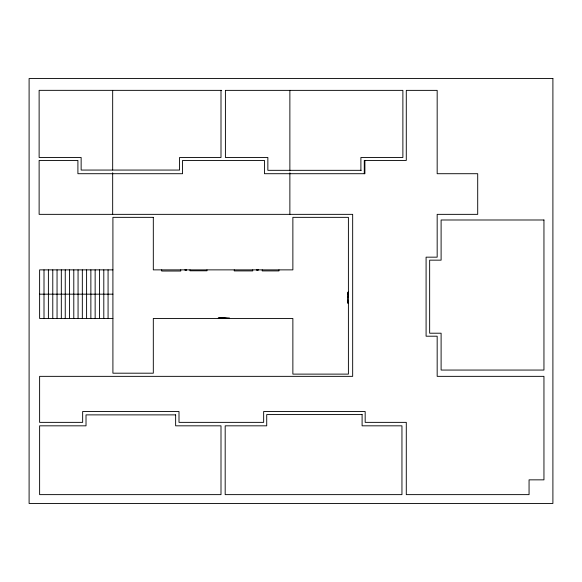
<?xml version="1.0" encoding="UTF-8"?>
<svg xmlns="http://www.w3.org/2000/svg" width="582" height="582" viewBox="0 0 582 582"><rect width="100%" height="100%" fill="white"/><g stroke="black" fill="none" stroke-linecap="round" stroke-linejoin="round"><path stroke-width="0.87" d="M221.72 90.37L39.125 90.341L39.125 157.482L81.138 157.482L81.138 170.06L179.562 170.06L179.562 157.482L221 157.482L221 90.37M225.35 90.37L402.882 90.37L402.882 157.482L360.898 157.482L360.898 170.322M361.24 170.322L267.858 170.322L267.858 157.482L225.416 157.482L225.416 90.37M112.908 269.873L39.62 269.873L39.62 318.47L112.908 318.47M256.909 270.295L258.037 270.186M348.4 292.149L347.869 292.149L347.869 297.271M347.869 292.717L348.4 292.717M347.869 293.459L348.4 293.459M39.62 294.172L112.908 294.172M347.869 294.71L348.4 294.71M347.869 294.812L348.4 294.812M347.869 295.983L348.4 295.983M348.4 296.791L347.578 296.791L347.578 303.207L348.4 303.207M347.578 300.327L348.4 300.327M347.578 301.782L348.4 301.782M347.578 302.051L348.4 302.051M223.626 317.939L229.395 317.939L229.395 318.47M364.892 160.436L364.892 173.712L264.468 173.712L264.468 160.436L182.559 160.436L182.559 173.712L77.908 173.712L77.908 160.436L39.125 160.436L39.125 214.351L352.67 214.351L352.67 376.35L39.62 376.35L39.62 422.365L82.659 422.365L82.659 411.518L179.001 411.518L179.001 422.365L263.653 422.365L263.653 411.518L365.169 411.518L365.169 422.365L406.287 422.365L406.287 494.627L529.06 494.627L529.06 479.852L543.952 479.852L543.952 376.35L437.169 376.35L437.169 336.2L426.089 336.2L426.089 257.164L437.169 257.164L437.169 214.351L477.706 214.351L477.706 173.712L437.169 173.712L437.169 90.37L406.287 90.37L406.287 160.436L364.288 160.436L364.288 173.712M289.872 90.37L289.872 170.912M289.872 172.723L289.872 214.351M278.96 269.873L278.96 270.914L262.22 270.914L262.22 269.873M258.328 269.837L256.597 269.837M252.726 269.873L252.726 270.914L234.255 270.914L234.255 269.873M226.835 317.939L226.835 318.47M225.561 317.939L225.561 318.47M224.761 318.47L224.761 317.648L218.337 317.648L218.337 318.47M222.833 317.648L222.833 318.47M219.77 317.648L219.77 318.47M219.494 317.648L219.538 318.47M206.966 269.873L206.966 270.797L190.001 270.797L190.001 269.873M186.567 269.859L184.836 269.859M186.276 270.201L185.149 270.201M180.74 269.873L180.74 271.03L161.694 271.03L161.694 269.873M112.675 90.37L112.675 170.009M112.675 172.723L112.675 214.351M108.07 269.873L108.07 318.47M103.8 269.873L103.8 318.47M99.529 269.873L99.529 318.47M95.142 269.873L95.142 318.47M90.872 269.873L90.872 318.47M86.602 269.873L86.602 318.47M82.331 269.873L82.331 318.47M78.061 269.873L78.061 318.47M73.79 269.873L73.79 318.47M69.52 269.873L69.52 318.47M65.249 269.873L65.249 318.47M61.321 269.873L61.321 318.47M57.051 269.873L57.051 318.47M52.78 269.873L52.78 318.47M48.393 269.873L48.393 318.47M44.006 269.873L44.006 318.47M552.9 78.534L29.1 78.534L29.1 503.466L552.9 503.466L552.9 78.534M153.313 217.348L112.908 217.348L112.908 373.193L153.313 373.193L153.313 318.47L292.87 318.47L292.87 374.117L348.4 374.117L348.4 217.348L292.87 217.348L292.87 269.873L153.313 269.873L153.313 217.348M543.952 219.989L441.105 219.989L441.105 260.154L429.654 260.154L429.654 333.21L441.105 333.21L441.105 370.057L543.952 370.057L543.952 219.989M362.099 414.58L266.716 414.58L266.716 425.828L225.183 425.828L225.183 494.627L401.951 494.627L401.951 425.828L362.099 425.828L362.099 414.58M175.64 414.879L86.02 414.879L86.02 425.828L39.62 425.828L39.62 494.627L221 494.627L221 425.828L175.64 425.828L175.64 414.879M221.269 318.47L221.269 317.648L221.225 318.47"/></g></svg>
